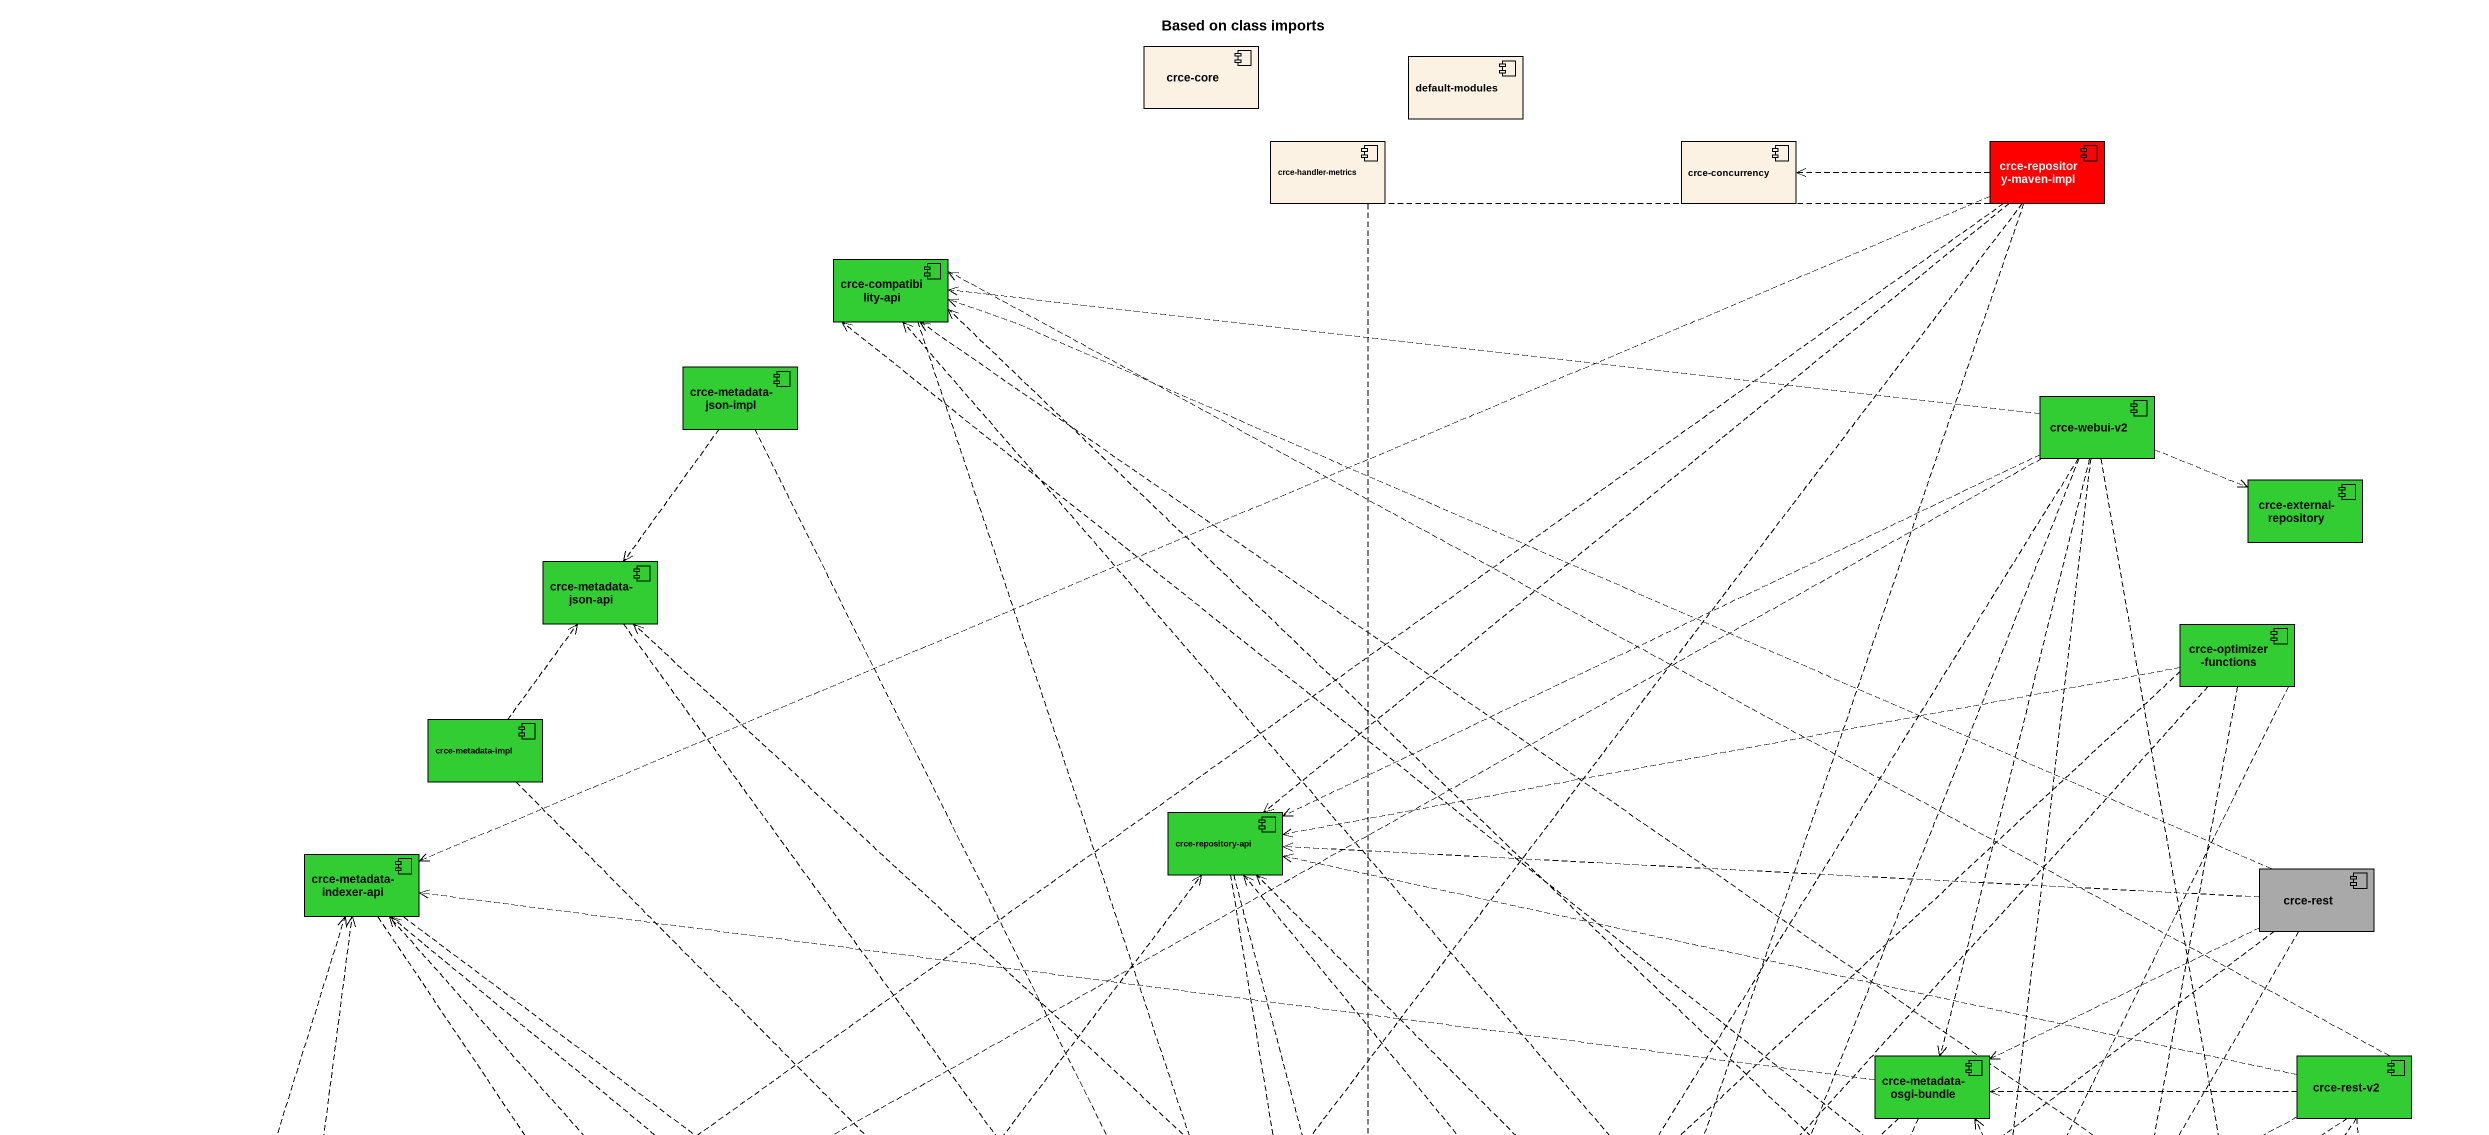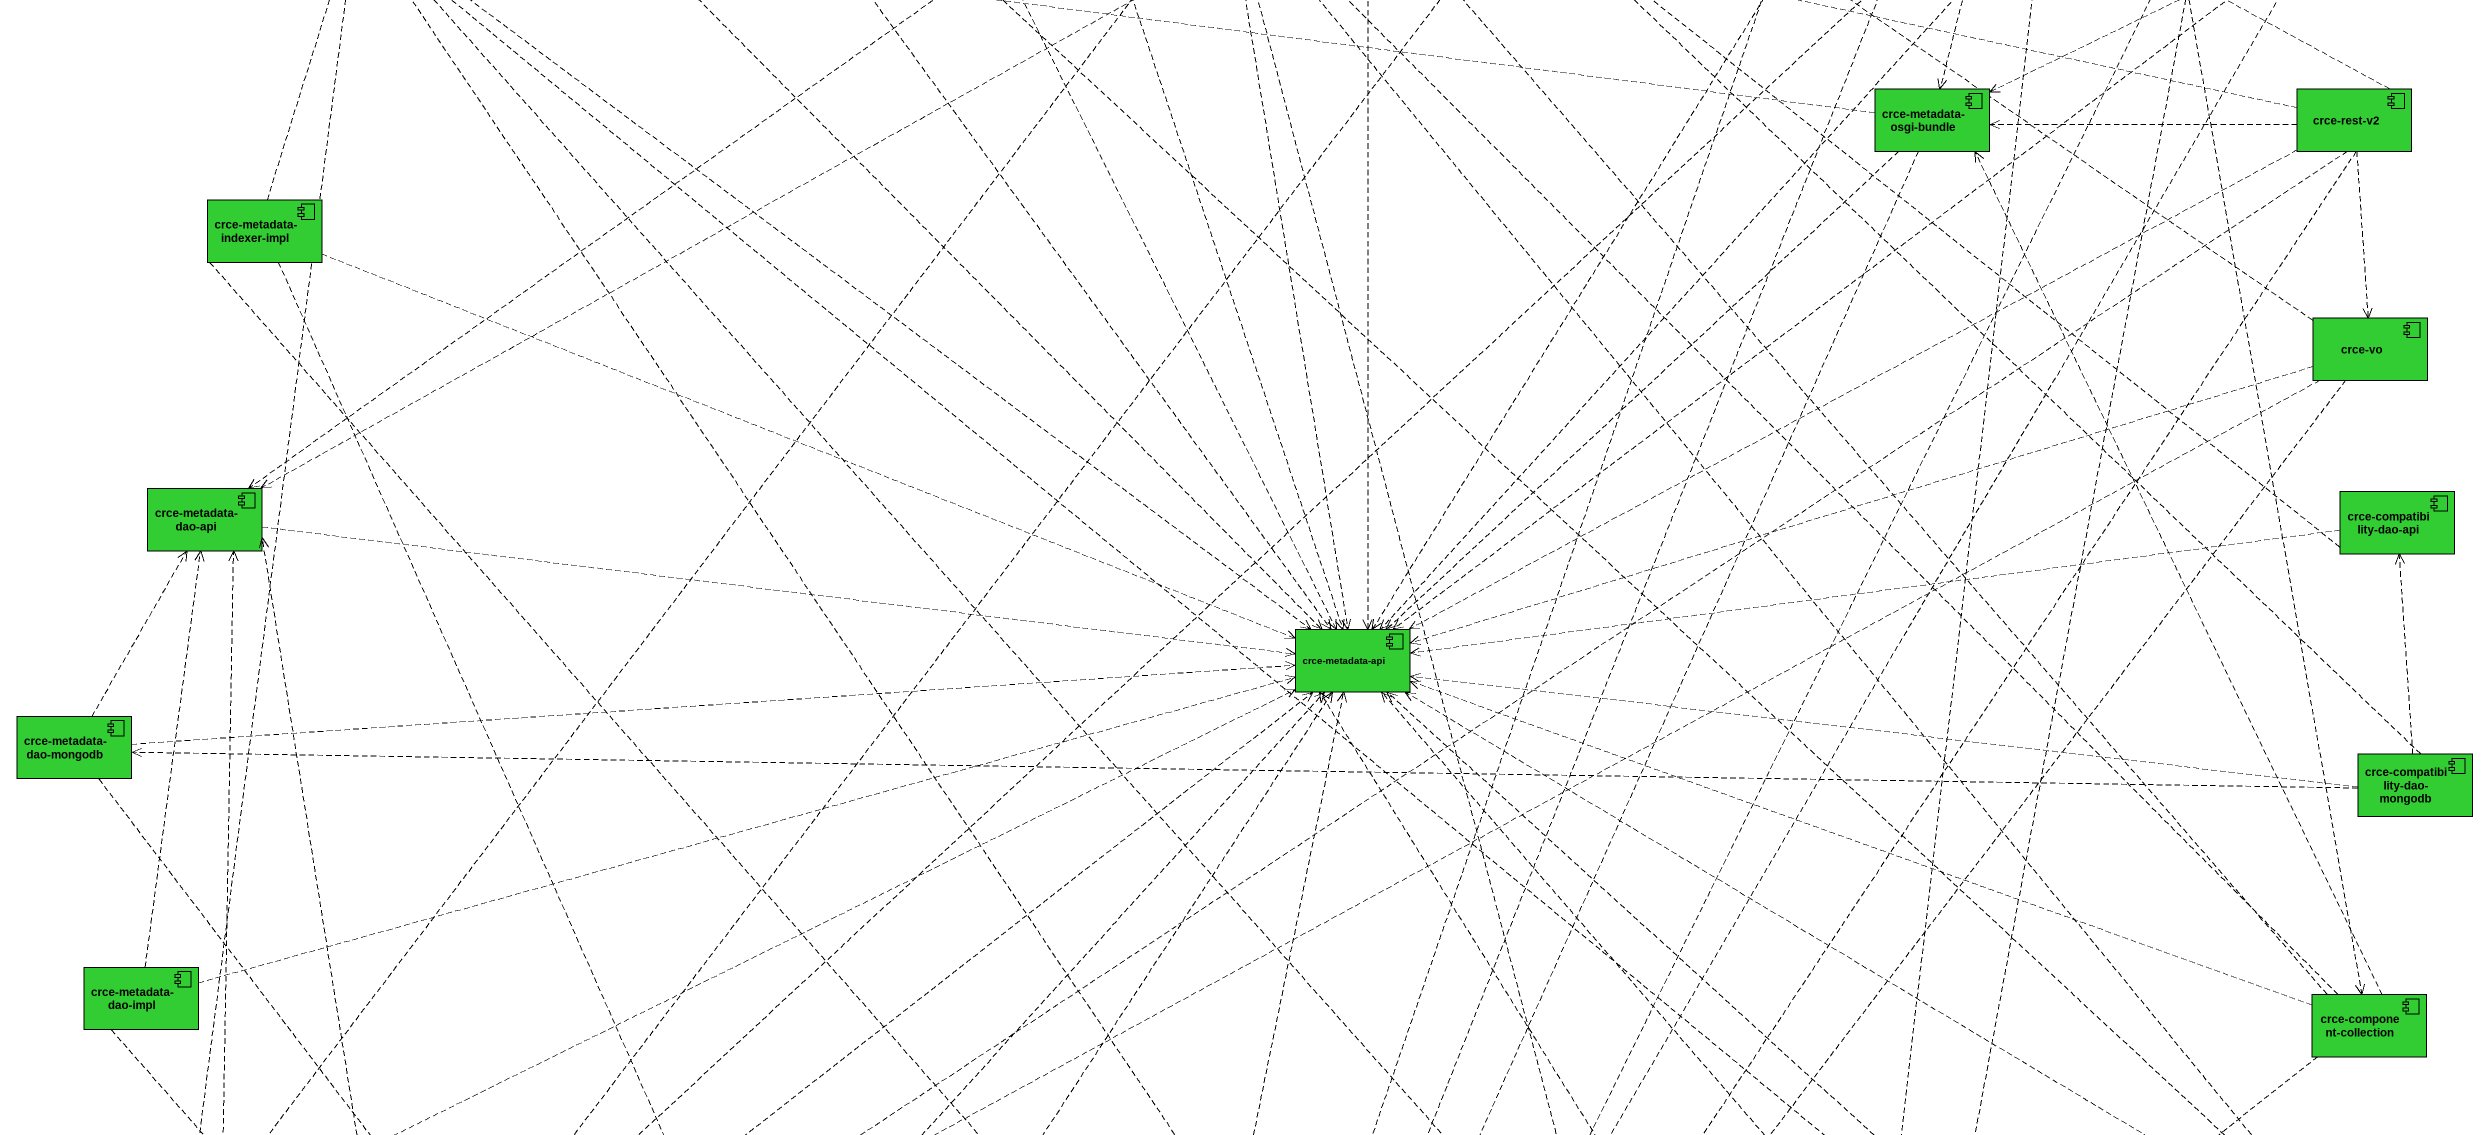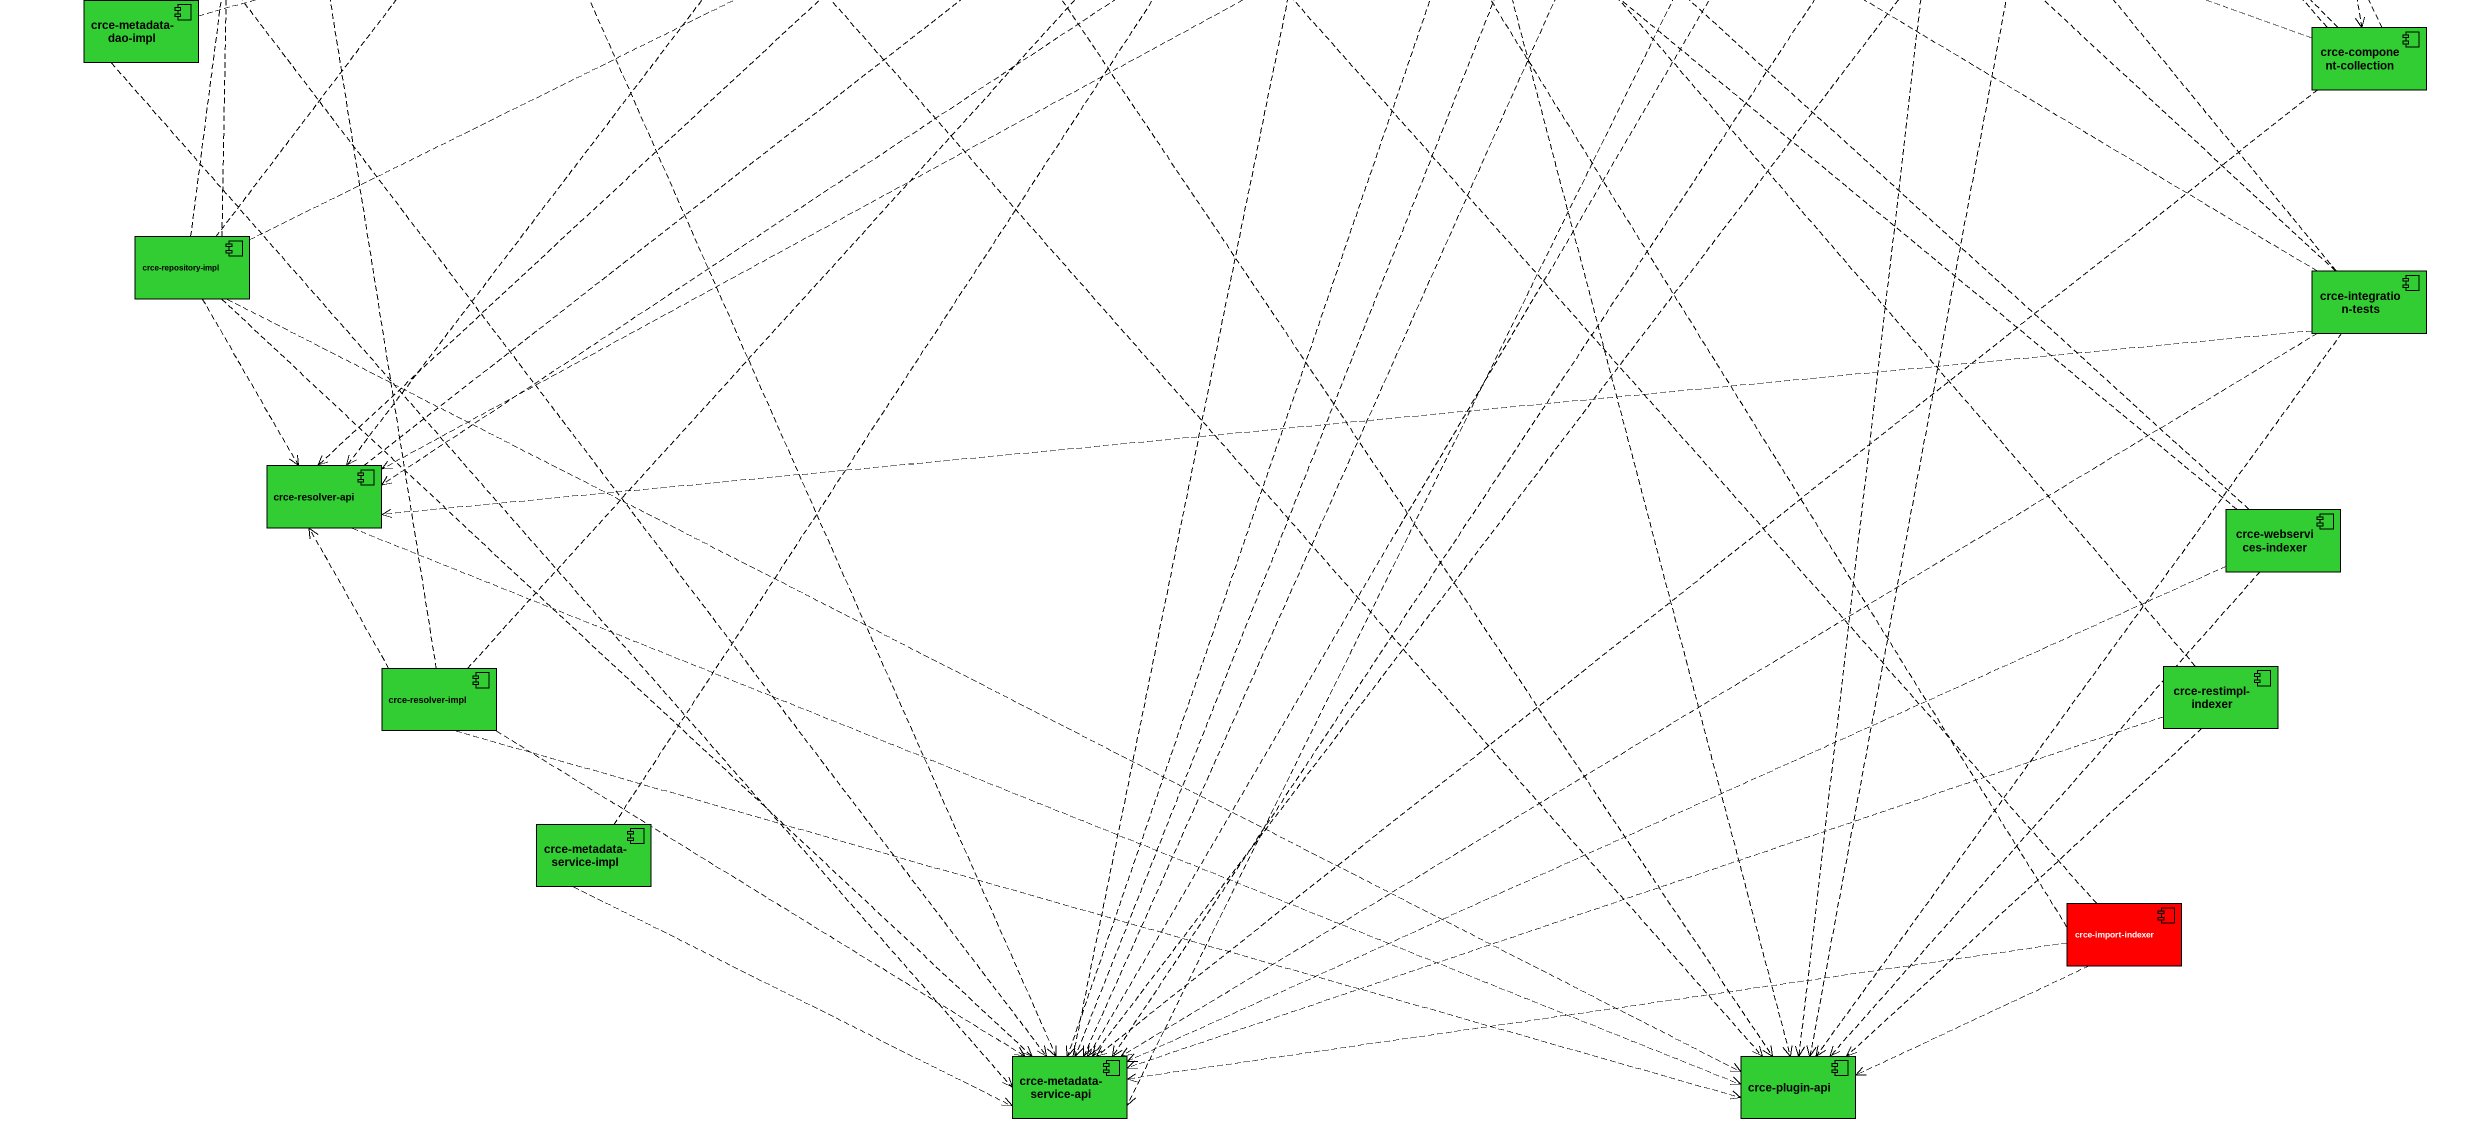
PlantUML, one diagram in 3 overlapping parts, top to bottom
@startuml
title Based on class imports
component "crce-core" as crce_core
component "default-modules" as default_modules
component "crce-handler-metrics" as crce_handler_metrics
component "crce-concurrency" as crce_concurrency
component "crce-repository-maven-impl" as crce_repository_maven_impl #FF0000
component "crce-compatibility-api" as crce_compatibility_api #32CD32
component "crce-metadata-json-impl" as crce_metadata_json_impl #32CD32
component "crce-webui-v2" as crce_webui_v2 #32CD32
component "crce-external-repository" as crce_external_repository #32CD32
component "crce-metadata-json-api" as crce_metadata_json_api #32CD32
component "crce-optimizer-functions" as crce_optimizer_functions #32CD32
component "crce-metadata-impl" as crce_metadata_impl #32CD32
component "crce-repository-api" as crce_repository_api #32CD32
component "crce-metadata-indexer-api" as crce_metadata_indexer_api #32CD32
component "crce-rest" as crce_rest #A9A9A9
component "crce-metadata-osgi-bundle" as crce_metadata_osgi_bundle #32CD32
component "crce-rest-v2" as crce_rest_v2 #32CD32
component "crce-metadata-indexer-impl" as crce_metadata_indexer_impl #32CD32
component "crce-vo" as crce_vo #32CD32
component "crce-metadata-dao-api" as crce_metadata_dao_api #32CD32
component "crce-compatibility-dao-api" as crce_compatibility_dao_api #32CD32
component "crce-metadata-api" as crce_metadata_api #32CD32
component "crce-metadata-dao-mongodb" as crce_metadata_dao_mongodb #32CD32
component "crce-compatibility-dao-mongodb" as crce_compatibility_dao #32CD32
component "crce-metadata-dao-impl" as crce_metadata_dao_impl #32CD32
component "crce-component-collection" as crce_component_collection #32CD32
component "crce-repository-impl" as crce_repository_impl #32CD32
component "crce-integration-tests" as crce_integration_tests #32CD32
component "crce-resolver-api" as crce_resolver_api #32CD32
component "crce-webservices-indexer" as crce_webservices_indexer #32CD32
component "crce-resolver-impl" as crce_resolver_impl #32CD32
component "crce-restimpl-indexer" as crce_restimpl_indexer #32CD32
component "crce-metadata-service-impl" as crce_metadata_service_impl #32CD32
component "crce-import-indexer" as crce_import_indexer #FF0000
component "crce-metadata-service-api" as crce_metadata_service_api #32CD32
component "crce-plugin-api" as crce_plugin_api #32CD32
crce_repository_maven_impl .left.> crce_concurrency
crce_repository_maven_impl ..> crce_repository_api
crce_repository_maven_impl .left.> crce_metadata_indexer_api
crce_repository_maven_impl ..> crce_metadata_dao_api
crce_repository_maven_impl ..> crce_metadata_api
crce_repository_maven_impl ..> crce_resolver_api
crce_repository_maven_impl ..> crce_metadata_service_api
crce_compatibility_api ..> crce_metadata_api
crce_metadata_json_impl ..> crce_metadata_json_api
crce_metadata_json_impl ..> crce_metadata_api
crce_webui_v2 .left.> crce_compatibility_api
crce_webui_v2 .right.> crce_external_repository
crce_webui_v2 .left.> crce_repository_api
crce_webui_v2 ..> crce_metadata_osgi_bundle
crce_webui_v2 .left.> crce_metadata_dao_api
crce_webui_v2 ..> crce_metadata_api
crce_webui_v2 ..> crce_component_collection
crce_webui_v2 ..> crce_metadata_service_api
crce_webui_v2 ..> crce_plugin_api
crce_metadata_json_api ..> crce_metadata_api
crce_optimizer_functions .left.> crce_repository_api
crce_optimizer_functions ..> crce_metadata_api
crce_optimizer_functions ..> crce_resolver_api
crce_optimizer_functions ..> crce_metadata_service_api
crce_optimizer_functions ..> crce_plugin_api
crce_metadata_impl .up.> crce_metadata_json_api
crce_metadata_impl ..> crce_metadata_api
crce_repository_api ..> crce_metadata_api
crce_repository_api ..> crce_plugin_api
crce_metadata_indexer_api ..> crce_metadata_api
crce_metadata_indexer_api ..> crce_plugin_api
crce_rest .left.> crce_compatibility_api
crce_rest .left.> crce_repository_api
crce_rest .left.> crce_metadata_osgi_bundle
crce_rest ..> crce_metadata_api
crce_rest ..> crce_metadata_service_api
crce_metadata_osgi_bundle .left.> crce_metadata_indexer_api
crce_metadata_osgi_bundle ..> crce_metadata_api
crce_metadata_osgi_bundle ..> crce_metadata_service_api
crce_rest_v2 .left.> crce_compatibility_api
crce_rest_v2 .left.> crce_repository_api
crce_rest_v2 .left.> crce_metadata_osgi_bundle
crce_rest_v2 ..> crce_vo
crce_rest_v2 .left.> crce_metadata_api
crce_rest_v2 ..> crce_resolver_api
crce_rest_v2 ..> crce_metadata_service_api
crce_metadata_indexer_impl .up.> crce_metadata_indexer_api
crce_metadata_indexer_impl .right.> crce_metadata_api
crce_metadata_indexer_impl ..> crce_metadata_service_api
crce_metadata_indexer_impl ..> crce_plugin_api
crce_vo .up.> crce_compatibility_api
crce_vo .left.> crce_metadata_api
crce_vo .left.> crce_resolver_api
crce_vo ..> crce_metadata_service_api
crce_metadata_dao_api .right.> crce_metadata_api
crce_compatibility_dao_api .up.> crce_compatibility_api
crce_compatibility_dao_api .left.> crce_metadata_api
crce_metadata_dao_mongodb .up.> crce_metadata_dao_api
crce_metadata_dao_mongodb .right.> crce_metadata_api
crce_metadata_dao_mongodb ..> crce_metadata_service_api
crce_compatibility_dao .up.> crce_compatibility_api
crce_compatibility_dao .up.> crce_compatibility_dao_api
crce_compatibility_dao .left.> crce_metadata_api
crce_compatibility_dao .left.> crce_metadata_dao_mongodb
crce_metadata_dao_impl .up.> crce_metadata_dao_api
crce_metadata_dao_impl .right.> crce_metadata_api
crce_metadata_dao_impl ..> crce_metadata_service_api
crce_component_collection .up.> crce_compatibility_api
crce_component_collection .up.> crce_repository_api
crce_component_collection .up.> crce_metadata_osgi_bundle
crce_component_collection .left.> crce_metadata_api
crce_component_collection ..> crce_metadata_service_api
crce_repository_impl .up.> crce_repository_api
crce_repository_impl .up.> crce_metadata_indexer_api
crce_repository_impl .up.> crce_metadata_dao_api
crce_repository_impl .right.> crce_metadata_api
crce_repository_impl ..> crce_resolver_api
crce_repository_impl ..> crce_metadata_service_api
crce_repository_impl .right.> crce_plugin_api
crce_integration_tests .up.> crce_metadata_json_api
crce_integration_tests .up.> crce_repository_api
crce_integration_tests .left.> crce_metadata_api
crce_integration_tests .left.> crce_resolver_api
crce_integration_tests ..> crce_metadata_service_api
crce_integration_tests ..> crce_plugin_api
crce_resolver_api .up.> crce_metadata_api
crce_resolver_api .right.> crce_plugin_api
crce_webservices_indexer .up.> crce_metadata_indexer_api
crce_webservices_indexer .up.> crce_metadata_api
crce_webservices_indexer .left.> crce_metadata_service_api
crce_webservices_indexer ..> crce_plugin_api
crce_resolver_impl .up.> crce_metadata_dao_api
crce_resolver_impl .up.> crce_metadata_api
crce_resolver_impl .up.> crce_resolver_api
crce_resolver_impl ..> crce_metadata_service_api
crce_resolver_impl .right.> crce_plugin_api
crce_restimpl_indexer .up.> crce_metadata_api
crce_restimpl_indexer .left.> crce_metadata_service_api
crce_restimpl_indexer ..> crce_plugin_api
crce_metadata_service_impl .up.> crce_metadata_api
crce_metadata_service_impl .right.> crce_metadata_service_api
crce_import_indexer .up.> crce_metadata_indexer_api
crce_import_indexer .up.> crce_metadata_api
crce_import_indexer .left.> crce_metadata_service_api
crce_import_indexer .left.> crce_plugin_api
crce_metadata_service_api .up.> crce_metadata_api
@enduml
